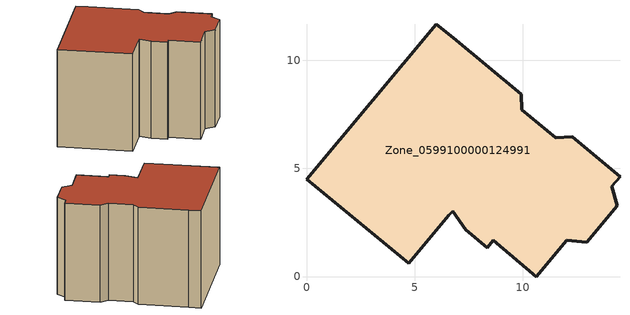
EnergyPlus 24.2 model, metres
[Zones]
Zone_0599100000124991
 floor ground (C_G): 0,4.5 6.01,11.66 6.79,11.04 9.94,8.42 9.96,7.72 11.52,6.41 12.28,6.46 14.49,4.62 14.12,4.17 14.38,3.28 12.97,1.59 12.04,1.69 10.63,0 8.63,1.67 8.36,1.33 7.36,2.17 6.75,3.03 6.58,2.83 4.72,0.62 z0
 wall outside (C_F): 6.01,11.66 0,4.5 4.72,0.62 6.58,2.83 6.75,3.03 7.36,2.17 8.36,1.33 8.63,1.67 10.63,0 12.04,1.69 12.97,1.59 14.38,3.28 14.12,4.17 14.49,4.62 12.28,6.46 11.52,6.41 9.96,7.72 9.94,8.42 6.79,11.04 6.01,11.66 z0:8.35
 roof outside (C_R): 6.58,2.83 6.75,3.03 7.36,2.17 8.36,1.33 8.63,1.67 10.63,0 12.04,1.69 12.97,1.59 14.38,3.28 14.12,4.17 14.49,4.62 12.28,6.46 11.52,6.41 9.96,7.72 9.94,8.42 6.79,11.04 6.01,11.66 0,4.5 4.72,0.62 z8.35
[BUILDING]
Pand.0599100000124991: North Axis=0; Terrain=City; Loads Convergence Tolerance Value=0.04; Temperature Convergence Tolerance Value=0.4; Solar Distribution=FullExterior; Maximum Number of Warmup Days=25; Minimum Number of Warmup Days=1
[Site:Location]
Rotterdam.The.Hague.AP_ZH_NLD Design_Conditions: Latitude=51.96; Longitude=4.45; Time Zone=1; Elevation=-4.5
[SITE:GROUNDTEMPERATURE:BUILDINGSURFACE]
18, 18, 18, 18, 18, 18, 18, 18, 18, 18, 18, 18
[MATERIAL] Thermal Absorptance=0.9; Solar Absorptance=0.7; Visible Absorptance=0.7
Name | Roughness | Thickness | Conductivity | Density | Specific Heat
G.TC.1946 | MediumSmooth | 0.15 | 1 | 540 | 1210
F.TC.1946 | Rough | 0.3 | 0.857143 | 1920 | 840
R.TC.1946 | MediumRough | 0.2 | 0.909091 | 1500 | 1000
[CONSTRUCTION]
C_G: G.TC.1946
C_F: F.TC.1946
C_R: R.TC.1946
[ZONE]
Zone_0599100000124991: Type=1; Multiplier=1; Ceiling Height=Autocalculate; Volume=Autocalculate; Floor Area=autocalculate; Part of Total Floor Area=Yes
[ZONEINFILTRATION:DESIGNFLOWRATE]
Infil_Zone_0599100000124991: Zone or ZoneList or Space or SpaceList=Zone_0599100000124991; Schedule=AlwaysOn; Design Flow Rate Calculation Method=Flow/Area; Flow Rate per Floor Area=0.003; Constant Term Coefficient=1; Temperature Term Coefficient=0; Velocity Term Coefficient=0; Velocity Squared Term Coefficient=0
[HVACTEMPLATE:ZONE:IDEALLOADSAIRSYSTEM]
Zone_0599100000124991: Maximum Heating Supply Air Temperature=50; Minimum Cooling Supply Air Temperature=13; Maximum Heating Supply Air Humidity Ratio=0.0156; Minimum Cooling Supply Air Humidity Ratio=0.0077; Heating Limit=NoLimit; Cooling Limit=NoLimit; Dehumidification Control Type=ConstantSensibleHeatRatio; Cooling Sensible Heat Ratio=0.7; Dehumidification Setpoint=60; Humidification Control Type=None; Humidification Setpoint=30; Outdoor Air Method=None; Outdoor Air Flow Rate per Person=0.00944; Outdoor Air Flow Rate per Zone Floor Area=0; Outdoor Air Flow Rate per Zone=0; Demand Controlled Ventilation Type=None; Outdoor Air Economizer Type=NoEconomizer; Heat Recovery Type=None; Sensible Heat Recovery Effectiveness=0.7; Latent Heat Recovery Effectiveness=0.65
[ZONECONTROL:THERMOSTAT]
ThermostatControl_Zone_0599100000124991: Zone or ZoneList=Zone_0599100000124991; Control Type Schedule=DualSetpointControlType; Control 1=Thermostat_Zone_0599100000124991; Temperature Difference Between Cutout And Setpoint=0
[THERMOSTATSETPOINT:DUALSETPOINT]
Thermostat_Zone_0599100000124991: Heating Setpoint Temperature Schedule=HeatingSetpoint_Zone_0599100000124991; Cooling Setpoint Temperature Schedule=CoolingSetpoint_Zone_0599100000124991
[SCHEDULE:COMPACT]
HeatingSetpoint_Zone_0599100000124991: Through: 12/31, For: AllDays, Until: 24:00, 21
CoolingSetpoint_Zone_0599100000124991: Through: 12/31, For: AllDays, Until: 24:00, 24
DualSetpointControlType: Through: 12/31, For: AllDays, Until: 24:00, 4
AlwaysOn: Through: 12/31, For: AllDays, Until: 24:00, 1
